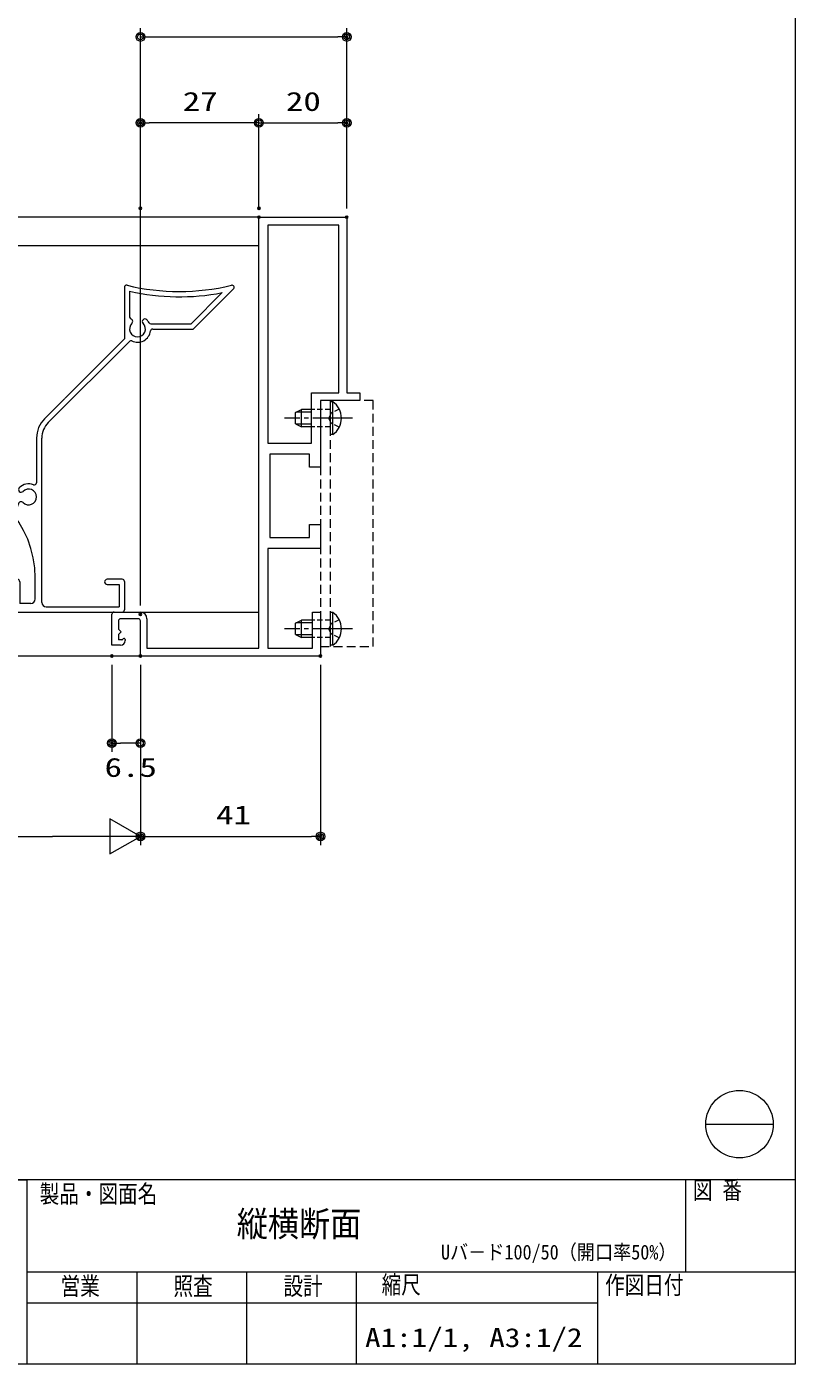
# Model space of a CAD drawing. Units: millimetres on the paper. Extents: x -395 to 395, y -281 to 281.
# Drawn here: x 220.2 to 395.3, y -281 to 23.8 of the extents above; entities that cross this region are included whole.
import ezdxf
from ezdxf.enums import TextEntityAlignment as Align

# ---------------------------------------------------------------- set-up
doc = ezdxf.new("R2010")
doc.units = ezdxf.units.MM
doc.header["$PDMODE"] = 32
doc.header["$PDSIZE"] = 0.5
for name, pattern in [('CHAIN2', [12, 9, -1, 1, -1]), ('DASHED1', [1.8, 1.2, -0.6]), ('DASHED2', [3, 2, -1])]:
    doc.linetypes.add(name, pattern=pattern)
for name, color, linetype, lineweight in [('0-0_USERZ', 3, 'Continuous', 9), ('0-1_F-1', 7, 'Continuous', 9), ('0-3__0-6_TITLE_WAKU', 7, 'Continuous', 9), ('0-5_0', 7, 'Continuous', 9), ('0-7_KATAZAI', 7, 'Continuous', 9), ('0-8_YSS_ZEN', 6, 'Continuous', 9), ('0-9_PARTS3', 134, 'Continuous', 9), ('0-D_1-3', 3, 'DASHED2', 9)]:
    doc.layers.add(name, color=color, linetype=linetype, lineweight=lineweight)
doc.layers.add('0-4__0-3_TITLE', color=7, linetype='Continuous')
doc.layers.add('0-6_Defpoints', color=7, linetype='Continuous')
doc.styles.add('ＭＳ ゴシック', font='')
doc.styles.get('ＭＳ ゴシック').set_extended_font_data('MS Gothic')

# ---------------------------------------------------------------- blocks, each defined once
blk = doc.blocks.new('図枠')
at = {"layer": '0-1_F-1'}
for p, q in [((770.2, 54.7), (785.6, 54.7)), ((549.892, 42), (615.589, 42)), ((615.589, 42), (615.589, 0)), ((615.589, 0), (530.586, 0))]:
    blk.add_line(p, q, dxfattribs=at)
blk.add_lwpolyline([(790.6, 0), (0, 0), (0, 562), (790.6, 562)], close=True, dxfattribs=at)
blk.add_circle((777.9, 54.7), 7.7, dxfattribs=at)
at = {"layer": '0-3__0-6_TITLE_WAKU'}
for p, q in [((790.6, 42), (549.892, 42)), ((615.589, 42), (615.589, 0)), ((765.596, 42), (765.596, 21)), ((790.6, 21), (615.589, 21)), ((640.589, 21), (640.589, 0)), ((665.589, 21), (665.589, 0)), ((690.589, 21), (690.589, 0)), ((745.593, 21), (745.593, 0)), ((615.589, 14), (745.593, 14))]:
    blk.add_line(p, q, dxfattribs=at)
at = {"layer": '0-3__0-6_TITLE_WAKU', "style": 'ＭＳ ゴシック', "width": 0.8}
for s, p in [('製品・図面名', (618.485, 35.549)), ('図 番', (767.3, 36.428)), ('営業', (623.25, 14.539)), ('照査', (648.974, 14.539)), ('設計 ', (674.02, 14.539)), ('縮尺', (696.386, 14.875)), ('作図日付', (747.291, 14.786))]:
    blk.add_text(s, height=4.091, dxfattribs=at).set_placement(p, align=Align.BOTTOM_LEFT)
blk = doc.blocks.new('WAKU-W')
at = {"layer": '0-5_0'}
for p, q in [((4.5, -3.75), (4.5, -3.5)), ((5.069, -3.778), (4.931, -3.922)), ((5.25, -3.7), (6, -3.7)), ((1.5, -8.5), (5.5, -8.5)), ((7, -10), (1, -10)), ((-26, -100), (-25.99, -100)), ((-26, -100), (-25.99, -100))]:
    blk.add_line(p, q, dxfattribs=at)
for points in [[(-26, -100), (-46, -100), (-46, -60), (-49, -60), (-49, -58.2), (-40, -58.2), (-40, -43), (-37.5, -43), (-37.5, -46), (-28.5, -46), (-28.5, -26.998), (-37.5, -26.998), (-37.5, -30), (-40, -30), (-40, -24.498), (-28, -24.498), (-28, -1.8), (-38.2, -1.8), (-38.2, -10), (-40, -10), (-40, 0), (1, 0), (1, -8)], [(-0.5, -8.5), (-0.5, -1.8), (-26, -1.8), (-26, -24.998), (-25.99, -24.998)], [(5.5, -2.5), (7.5, -2.5), (7.5, -9.5)], [(6, -8), (6, -6.1), (5.4, -5.5), (6, -4.9), (6, -3.7)], [(-26, -24.998), (-26, -48), (-25.99, -48)], [(-26, -48), (-26, -100), (-25.99, -100)]]:
    blk.add_lwpolyline(points, dxfattribs=at)
blk.add_lwpolyline([(-28, -98.2), (-28, -48.5), (-38, -48.5), (-38, -60), (-44.2, -60), (-44.2, -98.2)], close=True, dxfattribs=at)
for centre, radius, start, end in [((5.5, -3.5), 1, 90, 180), ((4.75, -3.75), 0.25, 180, 316.39718), ((5.25, -3.95), 0.25, 90, 136.39718), ((1, -8.5), 1.5, 180, 270), ((1.5, -8), 0.5, 180, 270), ((5.5, -8), 0.5, 270, 0), ((7, -9.5), 0.5, 270, 0)]:
    blk.add_arc(centre, radius, start, end, dxfattribs=at)
blk = doc.blocks.new('DOT1')
at = {"layer": '0-5_0'}
blk.add_line((0, 0), (-1, 0), dxfattribs=at)
for radius in [0.5, 0.325]:
    blk.add_circle((0, 0), radius, dxfattribs=at)
blk = doc.blocks.new('ALW1')
at = {"layer": '0-5_0'}
blk.add_line((0, 0), (-1, 0), dxfattribs=at)
blk.add_lwpolyline([(-0.34641, -0.2), (0, 0), (-0.34641, 0.2)], close=True, dxfattribs=at)
blk = doc.blocks.new('100_50-HA')
at = {"layer": '0-5_0'}
for p, q in [((-50, 89.5), (-50, 77.75)), ((-48.8, 88.616), (-48.8, 82.744)), ((-25.146, 89.146), (-34.293, 80)), ((-27.687, 88.303), (-34.79, 81.2)), ((-43.941, 81.2), (-34.79, 81.2)), ((-43.536, 80), (-34.293, 80)), ((-67.336, 58.717), (-48.859, 77.194)), ((-63.489, 64.261), (-50, 77.75)), ((-68.184, 59.566), (-63.545, 64.205)), ((-70, 55.182), (-70, 45)), ((-68.8, 17.7), (-68.8, 55.182)), ((-92.854, 47.604), (-87.927, 52.53)), ((-90.296, 48.039), (-86.866, 51.47)), ((-75, 16), (-75, 22.4)), ((-73.8, 22.4), (-73.8, 17.5)), ((-70.3, 18.5), (-70.3, 23.286)), ((-50.5, 23), (-53.9, 23)), ((-53.9, 21.8), (-51.2, 21.8)), ((-51.2, 21.8), (-51.2, 16.7)), ((-50, 22.5), (-50, 16)), ((-74.5, 15.5), (-50.5, 15.5)), ((-71.3, 17.5), (-73.8, 17.5)), ((-67.8, 16.7), (-51.2, 16.7))]:
    blk.add_line(p, q, dxfattribs=at)
for centre, radius, start, end in [((-49.5, 89.5), 0.5, 76.25397, 180), ((-37.5, 138.554), 50, 256.25367, 283.74632), ((-37.5, 138.554), 51.2, 257.24967, 281.04939), ((-25.5, 89.5), 0.5, 314.99899, 103.7474), ((-48.3, 82.744), 0.5, 180, 249.70645), ((-45.318, 81.712), 0.6, 45.52296, 225.52296), ((-47, 80), 1.8, 134.47785, 45.52214), ((-48.682, 81.712), 0.6, 314.47703, 69.70641), ((-47, 80), 3, 244.5232, 351.78689), ((-47, 80), 3, 29.05946, 45.52246), ((-43.941, 81.7), 0.5, 209.05941, 270), ((-43.536, 79.5), 0.5, 90, 171.78588), ((-48.506, 76.84), 0.5, 64.523, 135.001), ((-63.8, 55.182), 6.2, 135, 180), ((-63.8, 55.182), 5, 134.99989, 180), ((-87.396, 52), 0.75, 315.00067, 135.00067), ((-92.5, 47.25), 0.5, 135, 270), ((-93.8, 23.286), 23.5, 0, 86.82884), ((-93.8, 23.286), 25, 41.19647, 81.94403), ((-73.512, 43.432), 0.6, 135.52296, 315.52296), ((-71.8, 41.75), 3, 68.19626, 135.52279), ((-71.8, 41.75), 1.8, 224.47731, 135.52268), ((-70.5, 45), 0.5, 248.19622, 0), ((-74.612, 40.081), 0.5, 221.19673, 359.32798), ((-73.512, 40.068), 0.6, 44.47703, 179.32893), ((-74.4, 22.4), 0.6, 0, 180), ((-53.9, 22.4), 0.6, 90, 270), ((-50.5, 22.5), 0.5, 0, 90), ((-71.3, 18.5), 1, 270, 0), ((-74.5, 16), 0.5, 180, 270), ((-67.8, 17.7), 1, 180, 270), ((-50.5, 16), 0.5, 270, 0)]:
    blk.add_arc(centre, radius, start, end, dxfattribs=at)
blk = doc.blocks.new('U18')
at = {"layer": '0-9_PARTS3'}
for p, q in [((-0.509, 3.75), (0, 3.75)), ((0, 3.75), (0, -3.75)), ((4.3, 2), (6.6, 2)), ((4.3, 1.346), (7.909, 1.346)), ((6.6, 2), (6.6, -2)), ((8, 1.3), (6.6, 2)), ((8, 1.3), (8, -1.3)), ((4.3, -1.346), (7.909, -1.346)), ((4.3, -2), (6.6, -2)), ((8, -1.3), (6.6, -2))]:
    blk.add_line(p, q, dxfattribs=at)
at = {"layer": '0-9_PARTS3', "linetype": 'CHAIN2'}
blk.add_line((-5, 0), (10.5, 0), dxfattribs=at)
at = {"layer": '0-9_PARTS3', "linetype": 'DASHED1'}
for p, q in [((0, 2), (4.3, 2)), ((0, -2), (4.3, -2))]:
    blk.add_line(p, q, dxfattribs=at)
at = {"layer": '0-9_PARTS3'}
blk.add_lwpolyline([(-0.509, 3.75), (-0.509, -3.75), (0, -3.75)], dxfattribs=at)
at = {"layer": '0-9_PARTS3', "linetype": 'DASHED1'}
for points in [[(-2.009, 2.05), (-0.154, 1.145), (0.455, 0)], [(-2.009, -2.05), (-0.154, -1.145), (0.455, 0)]]:
    blk.add_lwpolyline(points, dxfattribs=at)
at = {"layer": '0-9_PARTS3'}
blk.add_arc((2.027, 0), 4.527, 124.06671, 235.93329, dxfattribs=at)
blk = doc.blocks.new('U19')
at = {"layer": '0-9_PARTS3'}
for p, q in [((-0.509, 3.75), (0, 3.75)), ((0, 3.75), (0, -3.75)), ((4.1, 2), (6.6, 2)), ((4.1, 1.346), (7.909, 1.346)), ((6.6, 2), (6.6, -2)), ((8, 1.3), (6.6, 2)), ((8, 1.3), (8, -1.3)), ((4.1, -1.346), (7.909, -1.346)), ((4.1, -2), (6.6, -2)), ((8, -1.3), (6.6, -2))]:
    blk.add_line(p, q, dxfattribs=at)
at = {"layer": '0-9_PARTS3', "linetype": 'CHAIN2'}
blk.add_line((-5, 0), (10.5, 0), dxfattribs=at)
at = {"layer": '0-9_PARTS3', "linetype": 'DASHED1'}
for p, q in [((0, 2), (4.1, 2)), ((0, -2), (4.1, -2))]:
    blk.add_line(p, q, dxfattribs=at)
at = {"layer": '0-9_PARTS3'}
blk.add_lwpolyline([(-0.509, 3.75), (-0.509, -3.75), (0, -3.75)], dxfattribs=at)
at = {"layer": '0-9_PARTS3', "linetype": 'DASHED1'}
for points in [[(-2.009, 2.05), (-0.154, 1.145), (0.455, 0)], [(-2.009, -2.05), (-0.154, -1.145), (0.455, 0)]]:
    blk.add_lwpolyline(points, dxfattribs=at)
at = {"layer": '0-9_PARTS3'}
blk.add_arc((2.027, 0), 4.527, 124.06671, 235.93329, dxfattribs=at)
blk = doc.blocks.new('A$C0AB24780')
at = {"layer": '0-D_1-3'}
blk.add_line((-2.3, -1.799), (-2.3, -57.799), dxfattribs=at)
blk.add_lwpolyline([(0, -57.799), (0, -1.799), (-12, -1.799), (-12, -57.799)], close=True, dxfattribs=at)
at = {"layer": '0-9_PARTS3'}
for name, p in [('U19', (-2.3, -5.799)), ('U18', (-2.3, -53.799))]:
    blk.add_blockref(name, p, dxfattribs=at)

msp = doc.modelspace()

# ---------------------------------------------------------------- linework, layer by layer
at = {"layer": '0-0_USERZ'}
for p, q in [((246.134, -108.119), (246.134, 23.447)), ((248.134, 21.447), (291.138, 21.447)), ((293.138, -17.619), (293.138, 23.447)), ((246.134, -15.619), (246.134, 3.872)), ((273.134, -17.619), (273.134, 3.872)), ((273.134, -15.619), (273.134, 3.872)), ((293.138, -17.619), (293.138, 3.872)), ((271.134, 1.872), (248.134, 1.872)), ((275.134, 1.872), (291.138, 1.872)), ((273.134, -19.619), (130.596, -19.619)), ((273.134, -26.119), (130.596, -26.119)), ((-8.75, -109.619), (273.134, -109.619)), ((246.134, -119.619), (130.596, -119.619)), ((239.634, -121.619), (239.634, -141.476)), ((246.134, -121.619), (246.134, -162.716)), ((246.134, -121.619), (246.134, -141.476)), ((287.138, -121.619), (287.138, -162.716)), ((244.134, -139.476), (241.634, -139.476)), ((248.134, -160.716), (285.138, -160.716))]:
    msp.add_line(p, q, dxfattribs=at)
at = {"layer": '0-6_Defpoints'}
for p in [(293.138, 21.447), (246.134, 1.872), (293.138, 1.872), (246.134, -17.619), (273.134, -17.619), (273.134, -19.619), (293.138, -19.619), (246.134, -110.119), (239.634, -119.619), (246.134, -119.619), (246.134, -119.619), (287.138, -119.619), (239.634, -139.476), (246.134, -160.716), (287.138, -160.716)]:
    msp.add_point(p, dxfattribs=at)
at = {"layer": '0-8_YSS_ZEN'}
for p, q in [((246.134, -121.619), (246.134, -162.716)), ((38.25, -160.716), (226.134, -160.716))]:
    msp.add_line(p, q, dxfattribs=at)

# ---------------------------------------------------------------- block references
at = {"layer": '0-0_USERZ'}
msp.add_blockref('図枠', (-395.3, -281), dxfattribs=at)
at = {"layer": '0-0_USERZ', "xscale": 2, "yscale": 2, "rotation": 180}
for p in [(246.134, 21.447), (246.134, 1.872), (273.134, 1.872), (239.634, -139.476), (246.134, -160.716)]:
    msp.add_blockref('DOT1', p, dxfattribs=at)
at = {"layer": '0-0_USERZ', "xscale": 2, "yscale": 2}
for p in [(293.138, 21.447), (273.134, 1.872), (293.138, 1.872), (246.134, -139.476), (287.138, -160.716)]:
    msp.add_blockref('DOT1', p, dxfattribs=at)
at = {"layer": '0-0_USERZ', "rotation": 180}
msp.add_blockref('A$C0AB24780', (287.134, -119.218), dxfattribs=at)
at = {"layer": '0-5_0'}
msp.add_blockref('100_50-HA', (292.478, -125.122), dxfattribs=at)
at = {"layer": '0-7_KATAZAI', "rotation": 180}
msp.add_blockref('WAKU-W', (247.134, -119.619), dxfattribs=at)
at = {"layer": '0-8_YSS_ZEN', "xscale": 20, "yscale": 20}
msp.add_blockref('ALW1', (246.134, -160.716), dxfattribs=at)

# ---------------------------------------------------------------- texts
at = {"layer": '0-0_USERZ', "style": 'ＭＳ ゴシック', "width": 1.35}
for s, p in [('27', (255.777, 3.289)), ('20', (279.279, 3.289)), ('6.5', (237.967, -148.457)), ('41', (263.358, -159.299))]:
    msp.add_text(s, height=4.333, dxfattribs=at).set_placement(p, align=Align.BOTTOM_LEFT)
at = {"layer": '0-4__0-3_TITLE', "style": 'ＭＳ ゴシック'}
for s, height, width, p in [('縦横断面', 5.773, 0.9, (268.09, -253.63)), ('Uバ－ド100/50（開口率50%）', 3.365, 0.9, (314.608, -258.136)), ('A1:1/1, A3:1/2', 4.333, 1.2, (297.312, -278.396))]:
    msp.add_text(s, height=height, dxfattribs=dict(at, width=width)).set_placement(p, align=Align.BOTTOM_LEFT)

doc.saveas('drawing.dxf')
